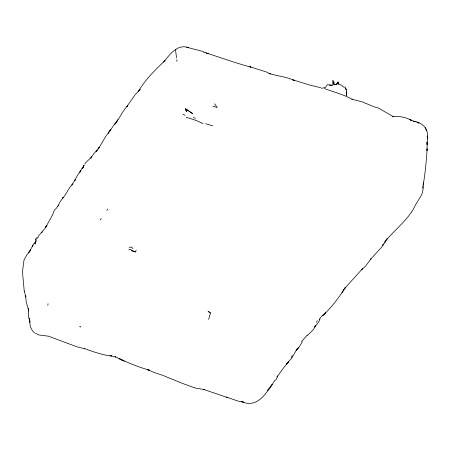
<?xml version="1.0" encoding="UTF-8"?>
<svg xmlns="http://www.w3.org/2000/svg" width="450" height="450" viewBox="0 0 450 450"><rect width="100%" height="100%" fill="white"/><g stroke="black" fill="none" stroke-linecap="round" stroke-linejoin="round"><path stroke-width="0.67" d="M346.382 89.381L345.251 88.605L346.382 89.381L346.607 95.766L346.399 91.941L346.646 95.344M333.613 83.897L333.647 81.675L332.848 80.207L332.736 84.156L334.446 83.188L333.647 81.675M319.326 319.714C320.332 316.322 324.034 315.073 325.89 312.221L322.886 315.422C331.493 307.384 338.833 297.889 345.105 287.887L344.88 288.174L362.407 268.83L361.322 269.848L365.423 266.338L371.014 258.789L370.288 259.554L381.594 247.247L383.721 244.001L382.697 245.16L385.037 242.516L385.639 241.042L384.66 242.162L387.096 238.781L385.993 240.289C395.077 229.691 406.288 221.057 413.522 208.907C415.592 203.906 419.012 199.71 421.487 194.946C423.804 191.076 422.634 186.486 423.456 182.25L423.304 184.371C425.329 172.575 426.302 160.729 427.162 148.792L426.943 150.547L427.5 138.752L427.207 136.232L427.5 138.752M422.916 188.235L422.994 185.844M83.239 167.67L83.301 165.797L84.437 165.257M22.871 276.244L24.249 291.262M47.841 305.331L48.054 303.716M35.432 241.982L35.016 244.052L35.28 243.073M175.916 49.686L175.635 50.878L176.541 57.819M58.056 206.151L59.642 202.494M208.648 319.461L210.442 312.964L208.164 311.366L210.442 312.964M316.603 322.279L317.222 320.608M35.826 241.599L35.415 242.584L36.231 240.643M291.274 357.525L292.185 355.433M83.593 166.303L82.575 168.502L83.649 166.967L81.849 168.587L79.554 172.626L80.899 170.741C78.39 173.604 76.399 177.002 74.835 180.501L75.319 179.477L71.859 184.995L72.799 184.118M84.763 164.188L85.32 163.069L91.744 156.819L90.861 158.107L93.758 153.697L97.234 150.013L96.109 151.414L99.298 147.268L98.258 149.023L105.879 136.226L109.209 131.816L108.163 133.267L109.288 131.119L110.863 129.274L109.935 130.928L114.266 124.476L116.004 122.839L114.801 124.138C119.683 118.339 122.31 111.178 127.564 105.806L126.883 106.509L135.152 94.742M277.712 376.099L276.193 379.502L274.613 380.801M342.382 292.123L343.642 289.834L341.983 292.843M337.039 83.739L338.023 82.024L338.861 84.139M320.006 319.056L318.538 322.206L314.668 326.964L315.731 325.71L313.2 329.794L307.282 335.503M302.423 341.685L298.896 347.327L296.1 350.274L298.333 347.704L296.021 350.724L291.724 358.099L286.29 364.241L288.591 361.817L283.061 368.483L276.992 376.999L277.639 376.071M117.866 119.638L116.083 122.603L117.506 120.24M163.586 62.021C169.746 54.726 177.12 43.661 188.387 47.571L186.789 47.273L203.569 51.615M274.477 380.976L270.197 387.613M269.01 388.671L272.199 384.474L269.983 387.174M59.923 202.039L63.248 197.404L62.454 198.546C66.589 194.203 68.321 187.976 72.81 184.033M58.511 205.183L56.098 208.541L54.433 209.919L52.695 214.616L45.889 226.929L46.929 225.444L45.557 227.289L46.721 226.046C44.117 229.663 41.108 232.926 38.227 236.312M35.719 241.537L32.979 244.749L32.248 246.701L33.019 245.317L28.862 252.411L30.735 249.953L26.893 254.874L24.024 259.92L22.641 270.242L22.753 275.642M307.204 335.244L301.511 341.511M100.142 219.949L101.211 218.498M35.843 241.127L35.792 239.04L36.962 237.476M106.785 210.42L107.893 208.986M343.755 289.598L345.105 287.887M37.153 238.314L38.424 236.959M41.782 232.493L42.345 231.902M135.478 94.343L140.209 89.477L138.532 91.215C145.097 79.853 154.541 70.633 163.856 61.639M164.261 61.251L165.066 60.474M269.179 388.879L267.531 390.42L269.387 388.361C263.199 397.884 254.076 407.638 241.701 401.552L243.855 402.255L237.707 400.978L226.389 397.08M128.829 249.379L130.849 249.435L132.643 251.027L134.685 251.629L136.367 250.689M334.344 84.853L336.42 84.038L338.023 82.024L338.816 84.257M321.508 88.397L325.727 87.233L327.218 84.763L332.004 85.213M129.172 247.343L131.31 247.044L133.014 248.558M83.301 165.797L83.846 165.752M186.114 117.321C191.869 118.828 197.859 120.819 203.096 123.739M320.918 87.739L309.701 85.073L292.838 79.83L294.598 80.674C286.566 76.528 277.279 76.337 268.914 73.277L270.394 73.991L266.394 71.989L249.384 66.566L251.016 67.112C235.918 63.214 221.366 57.808 206.528 53.106L208.581 53.64M203.484 52.245L204.93 52.532M365.512 103.241L374.473 106.954L378.422 108.073L393.216 116.573L392.535 116.364C399.156 116.061 405.872 117.191 411.784 120.493L409.793 119.661L415.232 121.826L413.291 121.129C422.224 122.259 428.67 128.458 427.427 138.099M329.417 84.954L331.571 85.461L333.765 84.532L336.189 84.549L338.31 83.436L340.211 84.87L341.724 85.196L343.305 86.957L345.296 87.249L346.056 89.263M134.685 251.629L135.855 251.91L131.479 250.701M212.676 125.814L205.549 123.688M212.912 106.267L217.277 107.511L214.56 103.787M193.641 387.444L182.897 383.563L162.416 375.216L153.911 372.409L147.859 369.731L149.541 370.254C137.779 366.84 126.293 362.137 115.251 356.76L115.808 356.957L110.138 355.652L111.611 356.023C102.161 355.022 93.127 351.619 84.201 348.531L84.859 348.772L77.344 346.956L48.549 336.206L38.734 334.941L35.55 333.293M193.297 117.585L195.525 118.237M227.706 397.598L203.586 389.402L204.216 389.52L195.638 388.108L193.984 387.478M324.27 88.492C333.681 92.059 343.457 94.41 352.243 99.349L351.9 99.186L363.459 102.218L365.029 103.174M417.859 122.642L418.978 123.097L416.796 122.214M121.567 359.876L122.119 360.135L119.087 358.549L124.431 361.215M205.054 52.211L206.82 53.184M182.959 114.165L185.096 115.352M34.633 332.994C30.864 329.979 29.576 325.08 29.756 320.411L29.891 321.739M25.914 296.544L25.217 295.059L24.474 291.167M426.482 130.292L425.205 127.541M25.903 296.449L25.408 295.273L25.706 297.495M35.792 239.04L36.107 239.929M29.964 322.402L29.166 318.189L29.717 320.237C28.215 317.149 28.187 313.616 28.536 310.269L28.564 310.961L28.412 308.452L28.524 309.938L26.224 302.237L25.875 297.793M176.771 59.631L176.979 61.442M192.504 113.546L185.546 108.731L186.446 111.673L185.552 108.731L192.504 113.546M80.353 326.925L79.897 326.481L80.353 326.925M427.112 144.315L426.915 142.206L427.129 144.681L427.112 144.315"/></g></svg>
